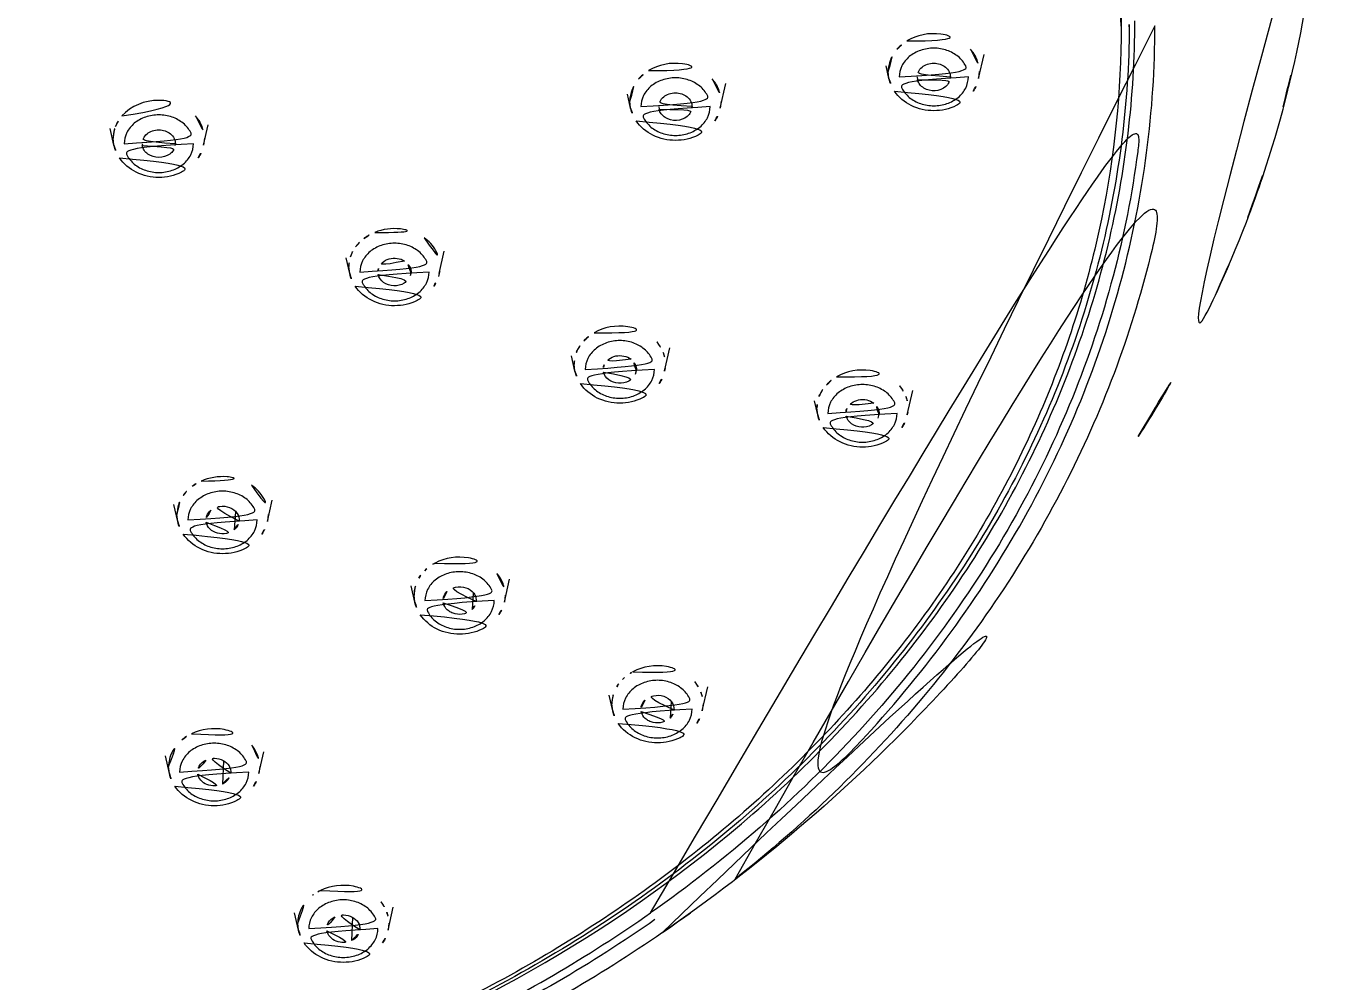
# Model space of a CAD drawing. Extents: x 16296660632 to 16296678186, y -37409619871 to -37409616409.
# Drawn here: x 16296676358.09 to 16296676393.19, y -37409616879.32 to -37409616853.42 of the extents above; entities that cross this region are included whole.
import ezdxf

# ---------------------------------------------------------------- set-up
doc = ezdxf.new("R2010")
doc.units = 0
doc.header["$LTSCALE"] = 10
doc.header["$MEASUREMENT"] = 0
doc.layers.get('0').update_dxf_attribs({"linetype": 'CONTINUOUS'})

msp = doc.modelspace()

# ---------------------------------------------------------------- linework, layer by layer
at = {"ltscale": 0.5}
for p, q in [((16296676383.90572, -37409616854.846336), (16296676384.053909, -37409616854.189171)), ((16296676381.478121, -37409616854.846336), (16296676381.39913, -37409616854.496071)), ((16296676381.478121, -37409616854.846336), (16296676381.456909, -37409616854.656639)), ((16296676382.24192, -37409616854.802589), (16296676382.25182, -37409616854.87925)), ((16296676383.141121, -37409616854.820732), (16296676383.14192, -37409616854.802689)), ((16296676383.92692, -37409616854.656639), (16296676383.90572, -37409616854.846336)), ((16296676376.90572, -37409616855.649887), (16296676377.05785, -37409616854.975243)), ((16296676374.478121, -37409616855.649887), (16296676374.391689, -37409616855.266617)), ((16296676374.478121, -37409616855.649887), (16296676374.456909, -37409616855.46019)), ((16296676376.92692, -37409616855.46019), (16296676376.90572, -37409616855.649887)), ((16296676375.24192, -37409616855.60614), (16296676375.25066, -37409616855.677902)), ((16296676376.14076, -37409616855.629097), (16296676376.14192, -37409616855.606232)), ((16296676360.478121, -37409616856.653023), (16296676360.375681, -37409616856.198769)), ((16296676362.90572, -37409616856.653023), (16296676363.030109, -37409616856.10141)), ((16296676360.478121, -37409616856.653023), (16296676360.456909, -37409616856.46331)), ((16296676361.24192, -37409616856.609253), (16296676361.246519, -37409616856.659973)), ((16296676362.137369, -37409616856.659927), (16296676362.14192, -37409616856.609253)), ((16296676362.92692, -37409616856.46331), (16296676362.90572, -37409616856.653023)), ((16296676366.86478, -37409616860.129013), (16296676366.76759, -37409616859.698021)), ((16296676369.292379, -37409616860.129013), (16296676369.428989, -37409616859.523239)), ((16296676366.86478, -37409616860.129013), (16296676366.84358, -37409616859.939301)), ((16296676368.51322, -37409616860.182297), (16296676368.526739, -37409616860.115059)), ((16296676369.292379, -37409616860.129013), (16296676369.271509, -37409616860.205406)), ((16296676375.398029, -37409616862.768303), (16296676375.53891, -37409616862.143593)), ((16296676372.97043, -37409616862.768303), (16296676372.8778, -37409616862.357529)), ((16296676372.97043, -37409616862.768303), (16296676372.94923, -37409616862.57859)), ((16296676374.60705, -37409616862.85276), (16296676374.63298, -37409616862.750076)), ((16296676381.97588, -37409616863.957901), (16296676382.12488, -37409616863.297157)), ((16296676379.548281, -37409616863.957901), (16296676379.461729, -37409616863.574089)), ((16296676379.548281, -37409616863.957901), (16296676379.527081, -37409616863.768204)), ((16296676381.1849, -37409616864.042374), (16296676381.211201, -37409616863.935066)), ((16296676381.196711, -37409616863.846611), (16296676381.19145, -37409616863.933884)), ((16296676362.206039, -37409616866.846703), (16296676362.1008, -37409616866.379997)), ((16296676364.63364, -37409616866.846703), (16296676364.764851, -37409616866.264847)), ((16296676362.206039, -37409616866.846703), (16296676362.18483, -37409616866.656998)), ((16296676363.772449, -37409616866.580772), (16296676363.737961, -37409616867.067917)), ((16296676364.65484, -37409616866.656998), (16296676364.63364, -37409616866.846703)), ((16296676368.62923, -37409616869.028107), (16296676368.52952, -37409616868.585953)), ((16296676371.056829, -37409616869.028107), (16296676371.196131, -37409616868.410393)), ((16296676368.62923, -37409616869.028107), (16296676368.608021, -37409616868.838409)), ((16296676370.215481, -37409616868.783913), (16296676370.18767, -37409616869.225227)), ((16296676371.07803, -37409616868.838409), (16296676371.056829, -37409616869.028107)), ((16296676376.41914, -37409616871.970467), (16296676376.56609, -37409616871.318817)), ((16296676373.991541, -37409616871.970467), (16296676373.896111, -37409616871.547287)), ((16296676375.572321, -37409616871.720543), (16296676375.54999, -37409616872.167587)), ((16296676373.991541, -37409616871.970467), (16296676373.970329, -37409616871.780762)), ((16296676376.44034, -37409616871.780762), (16296676376.41914, -37409616871.970467)), ((16296676364.40572, -37409616873.674316), (16296676364.539129, -37409616873.08271)), ((16296676361.978121, -37409616873.674316), (16296676361.87031, -37409616873.196259)), ((16296676361.978121, -37409616873.674316), (16296676361.956909, -37409616873.484612)), ((16296676363.44315, -37409616873.324303), (16296676363.416821, -37409616873.955048)), ((16296676364.42692, -37409616873.484612), (16296676364.40572, -37409616873.674316)), ((16296676367.90572, -37409616877.91761), (16296676368.046249, -37409616877.294403)), ((16296676365.478121, -37409616877.91761), (16296676365.371519, -37409616877.444901)), ((16296676366.9377, -37409616877.565323), (16296676366.916821, -37409616878.198341)), ((16296676365.478121, -37409616877.91761), (16296676365.456909, -37409616877.727913)), ((16296676367.92692, -37409616877.727913), (16296676367.90572, -37409616877.91761))]:
    msp.add_line(p, q, dxfattribs=at)
for centre, radius, start, end in [((16296676361.97987, -37409616853.427803), 25.791211, 0.0083055, 8.1564221), ((16296676362.142521, -37409616853.263741), 25.849395, 359.6017692, 0), ((16296676363.0669, -37409616847.941742), 30.087747, 345.2306334, 349.6048951), ((16296676362.52409, -37409616847.79818), 30.649225, 339.3465799, 345.2297323), ((16296676361.705799, -37409616847.499313), 31.520331, 335.3455015, 339.3629006), ((16296676368.448589, -37409616859.93866), 0.864997, 347.2873221, 359.9571611), ((16296676360.67584, -37409616847.023857), 32.654735, 327.5533323, 335.3411966), ((16296676373.852659, -37409616862.589706), 0.904857, 156.3640456, 164.0774511), ((16296676374.55418, -37409616862.577942), 0.865056, 347.288199, 359.9567239), ((16296676380.43051, -37409616863.77932), 0.904857, 156.3640456, 164.0774511), ((16296676381.13203, -37409616863.76754), 0.865056, 347.288199, 359.9567239), ((16296676363.30179, -37409616866.838364), 1.181333, 124.6655094, 129.7558426), ((16296676369.765961, -37409616869.077904), 1.252442, 118.9261792, 124.2841764), ((16296676369.77751, -37409616869.098122), 1.275718, 117.955914, 118.9406574), ((16296676375.122931, -37409616872.011757), 1.242411, 120.0966869, 125.3384423), ((16296676375.13809, -37409616872.037277), 1.272088, 117.9543458, 120.1107837), ((16296676354.11701, -37409616847.169296), 37.415907, 304.5632306, 308.3035801), ((16296676366.571779, -37409616877.906418), 1.177795, 125.6328046, 129.7506656), ((16296676366.620701, -37409616877.976791), 1.2635, 115.6174633, 125.5767549)]:
    msp.add_arc(centre, radius, start, end, dxfattribs=at)
for points, knots in [([(16296676393.188089, -37409616848.350342), (16296676393.16551, -37409616849.758118), (16296676392.91872, -37409616852.583092), (16296676391.952271, -37409616856.743279), (16296676390.404261, -37409616860.773697), (16296676389.01223, -37409616863.31514), (16296676388.23288, -37409616864.543648)], [0, 0, 0, 0, 0.246472297, 0.494460772, 0.745317187, 1, 1, 1, 1]), ([(16296676387.991289, -37409616853.443382), (16296676387.977171, -37409616855.47551), (16296676387.46092, -37409616859.584801), (16296676385.266159, -37409616865.460159), (16296676381.748659, -37409616870.849602), (16296676377.05617, -37409616875.547348), (16296676371.375259, -37409616879.385468), (16296676364.92321, -37409616882.227928), (16296676357.94215, -37409616883.974648), (16296676350.6919, -37409616884.563873), (16296676343.44165, -37409616883.97464), (16296676336.46059, -37409616882.227913), (16296676330.008551, -37409616879.385452), (16296676324.32765, -37409616875.547333), (16296676319.63516, -37409616870.849586), (16296676316.11767, -37409616865.460152), (16296676313.92292, -37409616859.584793), (16296676313.40666, -37409616855.47551), (16296676313.39254, -37409616853.443382)], [0, 0, 0, 0, 0.056902678, 0.114722, 0.174187281, 0.23572481, 0.299427372, 0.365065973, 0.432148662, 0.500000175, 0.567851674, 0.634934326, 0.70057287, 0.764275364, 0.825812828, 0.885278051, 0.943097335, 1, 1, 1, 1]), ([(16296676350.691919, -37409616884.424713), (16296676355.53116, -37409616884.424713), (16296676365.073351, -37409616882.89595), (16296676375.578251, -37409616877.192719), (16296676381.94475, -37409616870.787323), (16296676385.463381, -37409616865.358871), (16296676387.642811, -37409616859.447807), (16296676388.13949, -37409616855.318176), (16296676388.141899, -37409616853.277657)], [0, 0, 0, 0, 0.269902372, 0.52823093, 0.651504198, 0.770531231, 0.886193336, 1, 1, 1, 1]), ([(16296676387.77108, -37409616853.424057), (16296676387.77108, -37409616855.175537), (16296676387.40708, -37409616858.710457), (16296676385.790661, -37409616863.833221), (16296676383.15626, -37409616868.645752), (16296676379.586611, -37409616873.006577), (16296676375.18985, -37409616876.794113), (16296676370.094561, -37409616879.903648), (16296676364.44912, -37409616882.249657), (16296676360.44898, -37409616883.255669), (16296676358.4077, -37409616883.617218)], [0, 0, 0, 0, 0.115065643, 0.231551059, 0.350683195, 0.473304915, 0.599812467, 0.730139966, 0.863807466, 1, 1, 1, 1]), ([(16296676388.685619, -37409616853.413322), (16296676388.685619, -37409616854.562279), (16296676388.533871, -37409616856.869492), (16296676387.85614, -37409616860.283089), (16296676386.73502, -37409616863.614532), (16296676384.653669, -37409616867.924911), (16296676380.98769, -37409616872.916893), (16296676377.206421, -37409616876.179207), (16296676375.138109, -37409616877.626404)], [0, 0, 0, 0, 0.119626195, 0.239929048, 0.361394684, 0.484579234, 0.737172623, 1, 1, 1, 1]), ([(16296676381.966, -37409616853.824837), (16296676382.23332, -37409616853.663132), (16296676382.88497, -37409616853.535294), (16296676383.49272, -37409616853.825119), (16296676383.691059, -37409616854.052307)], [0, 0, 0, 0, 0.508828971, 1, 1, 1, 1]), ([(16296676381.456909, -37409616854.656639), (16296676381.456909, -37409616854.548843), (16296676381.49979, -37409616854.327187), (16296676381.61911, -37409616854.136688), (16296676381.69278, -37409616854.052307)], [0, 0, 0, 0, 0.49043042, 1, 1, 1, 1]), ([(16296676381.69278, -37409616854.052307), (16296676381.71192, -37409616854.030388), (16296676381.793711, -37409616853.94416), (16296676381.889271, -37409616853.871262), (16296676381.966, -37409616853.824837)], [0, 0, 0, 0, 0.245013466, 1, 1, 1, 1]), ([(16296676381.754681, -37409616854.802589), (16296676381.754681, -37409616854.700233), (16296676381.80722, -37409616854.486977), (16296676382.021761, -37409616854.228851), (16296676382.331869, -37409616854.060806), (16296676382.691879, -37409616854.002678), (16296676383.05191, -37409616854.060791), (16296676383.362049, -37409616854.228821), (16296676383.576611, -37409616854.486954), (16296676383.62916, -37409616854.700233), (16296676383.62916, -37409616854.802589)], [0, 0, 0, 0, 0.114312006, 0.235129985, 0.364650407, 0.499988885, 0.63532732, 0.764854047, 0.885682873, 1, 1, 1, 1]), ([(16296676383.691059, -37409616854.052307), (16296676383.764721, -37409616854.136688), (16296676383.884041, -37409616854.327187), (16296676383.92692, -37409616854.548843), (16296676383.92692, -37409616854.656639)], [0, 0, 0, 0, 0.50956957, 1, 1, 1, 1]), ([(16296676374.966, -37409616854.628403), (16296676375.23332, -37409616854.466682), (16296676375.88497, -37409616854.338837), (16296676376.49272, -37409616854.62867), (16296676376.691059, -37409616854.855858)], [0, 0, 0, 0, 0.508828971, 1, 1, 1, 1]), ([(16296676383.14192, -37409616854.802689), (16296676383.14193, -37409616854.753548), (16296676383.11672, -37409616854.651154), (16296676383.013769, -37409616854.527168), (16296676382.864861, -37409616854.446472), (16296676382.691999, -37409616854.418541), (16296676382.519119, -37409616854.446426), (16296676382.37018, -37409616854.527077), (16296676382.26717, -37409616854.651039), (16296676382.24192, -37409616854.753448), (16296676382.24192, -37409616854.802589)], [0, 0, 0, 0, 0.11429549, 0.235121948, 0.364634646, 0.499974868, 0.635316518, 0.764844229, 0.885695049, 1, 1, 1, 1]), ([(16296676374.69278, -37409616854.855858), (16296676374.71192, -37409616854.833931), (16296676374.793711, -37409616854.747711), (16296676374.889271, -37409616854.674797), (16296676374.966, -37409616854.628403)], [0, 0, 0, 0, 0.245013466, 1, 1, 1, 1]), ([(16296676374.754681, -37409616855.60614), (16296676374.754681, -37409616855.503777), (16296676374.80722, -37409616855.290527), (16296676375.021761, -37409616855.032402), (16296676375.331869, -37409616854.864357), (16296676375.691891, -37409616854.806229), (16296676376.05191, -37409616854.864342), (16296676376.362049, -37409616855.032372), (16296676376.576611, -37409616855.290497), (16296676376.62916, -37409616855.503777), (16296676376.62916, -37409616855.60614)], [0, 0, 0, 0, 0.114312006, 0.235129985, 0.364650407, 0.499988885, 0.63532732, 0.764854047, 0.885682873, 1, 1, 1, 1]), ([(16296676375.019239, -37409616877.444527), (16296676377.068939, -37409616876.006523), (16296676380.81583, -37409616872.766342), (16296676384.44771, -37409616867.811523), (16296676386.509609, -37409616863.534363), (16296676387.62023, -37409616860.228897), (16296676388.29159, -37409616856.842163), (16296676388.441919, -37409616854.5532), (16296676388.441919, -37409616853.413322)], [0, 0, 0, 0, 0.262798345, 0.515382522, 0.638570042, 0.760044057, 0.880360089, 1, 1, 1, 1]), ([(16296676376.691059, -37409616854.855858), (16296676376.764721, -37409616854.940239), (16296676376.884041, -37409616855.130737), (16296676376.92692, -37409616855.352386), (16296676376.92692, -37409616855.46019)], [0, 0, 0, 0, 0.50956957, 1, 1, 1, 1]), ([(16296676383.62916, -37409616854.802589), (16296676383.62916, -37409616854.904938), (16296676383.57662, -37409616855.118202), (16296676383.36208, -37409616855.376328), (16296676383.05197, -37409616855.544357), (16296676382.69195, -37409616855.602501), (16296676382.331921, -37409616855.544388), (16296676382.02179, -37409616855.37635), (16296676381.80722, -37409616855.118217), (16296676381.754681, -37409616854.904953), (16296676381.754681, -37409616854.802589)], [0, 0, 0, 0, 0.114312006, 0.235129985, 0.364650407, 0.499988885, 0.63532732, 0.764854047, 0.885682873, 1, 1, 1, 1]), ([(16296676382.251591, -37409616854.879303), (16296676382.262831, -37409616854.924141), (16296676382.30695, -37409616855.012367), (16296676382.460581, -37409616855.146347), (16296676382.72732, -37409616855.207764), (16296676382.984249, -37409616855.113213), (16296676383.11215, -37409616854.958801), (16296676383.138571, -37409616854.866013), (16296676383.14134, -37409616854.82074)], [0, 0, 0, 0, 0.116746277, 0.240884608, 0.505035339, 0.764854227, 0.885497134, 1, 1, 1, 1]), ([(16296676374.456909, -37409616855.46019), (16296676374.456909, -37409616855.352386), (16296676374.49979, -37409616855.130737), (16296676374.61911, -37409616854.940239), (16296676374.69278, -37409616854.855858)], [0, 0, 0, 0, 0.49043042, 1, 1, 1, 1]), ([(16296676376.14192, -37409616855.606232), (16296676376.14193, -37409616855.557098), (16296676376.11672, -37409616855.454697), (16296676376.013769, -37409616855.330719), (16296676375.864861, -37409616855.250023), (16296676375.691999, -37409616855.222092), (16296676375.519119, -37409616855.249977), (16296676375.37018, -37409616855.330627), (16296676375.26717, -37409616855.45459), (16296676375.24192, -37409616855.556999), (16296676375.24192, -37409616855.60614)], [0, 0, 0, 0, 0.114295486, 0.235121929, 0.364634628, 0.499974867, 0.635316536, 0.764844246, 0.885695054, 1, 1, 1, 1]), ([(16296676381.627171, -37409616855.18792), (16296676381.73926, -37409616855.353508), (16296676382.071131, -37409616855.627724), (16296676382.693649, -37409616855.762444), (16296676383.315781, -37409616855.626266), (16296676383.646839, -37409616855.351212), (16296676383.75839, -37409616855.185364)], [0, 0, 0, 0, 0.244705046, 0.500077808, 0.755397943, 1, 1, 1, 1]), ([(16296676360.69278, -37409616855.858971), (16296676360.9307, -37409616855.586449), (16296676361.691919, -37409616855.283859), (16296676362.453131, -37409616855.586449), (16296676362.691059, -37409616855.858971)], [0, 0, 0, 0, 0.500000013, 1, 1, 1, 1]), ([(16296676377.30839, -37409616876.531013), (16296676379.166321, -37409616875.062683), (16296676382.54776, -37409616871.814621), (16296676385.79458, -37409616866.987213), (16296676387.63295, -37409616862.86618), (16296676388.945841, -37409616858.662651), (16296676389.352989, -37409616855.365196), (16296676389.353001, -37409616853.187683)], [0, 0, 0, 0, 0.26171766, 0.514084665, 0.637471603, 0.759344852, 1, 1, 1, 1]), ([(16296676360.517361, -37409616856.145592), (16296676360.527399, -37409616856.11985), (16296676360.572969, -37409616856.017082), (16296676360.63707, -37409616855.922783), (16296676360.69278, -37409616855.858971)], [0, 0, 0, 0, 0.245974162, 1, 1, 1, 1]), ([(16296676360.754681, -37409616856.609253), (16296676360.754681, -37409616856.506897), (16296676360.80722, -37409616856.29364), (16296676361.02177, -37409616856.035507), (16296676361.331869, -37409616855.867477), (16296676361.69187, -37409616855.809349), (16296676362.051889, -37409616855.867447), (16296676362.36203, -37409616856.035477), (16296676362.576611, -37409616856.29361), (16296676362.62916, -37409616856.506897), (16296676362.62916, -37409616856.609253)], [0, 0, 0, 0, 0.114311701, 0.235134772, 0.364657407, 0.499981712, 0.635314509, 0.764844915, 0.885679469, 1, 1, 1, 1]), ([(16296676362.691059, -37409616855.858971), (16296676362.764721, -37409616855.943352), (16296676362.884041, -37409616856.133858), (16296676362.92692, -37409616856.355499), (16296676362.92692, -37409616856.46331)], [0, 0, 0, 0, 0.50956957, 1, 1, 1, 1]), ([(16296676376.62916, -37409616855.60614), (16296676376.62916, -37409616855.708488), (16296676376.57662, -37409616855.921753), (16296676376.36208, -37409616856.179878), (16296676376.05197, -37409616856.347923), (16296676375.69195, -37409616856.406052), (16296676375.331921, -37409616856.347931), (16296676375.02179, -37409616856.179901), (16296676374.80722, -37409616855.921768), (16296676374.754681, -37409616855.708504), (16296676374.754681, -37409616855.60614)], [0, 0, 0, 0, 0.114312006, 0.235129985, 0.364650407, 0.499988885, 0.63532732, 0.764854047, 0.885682873, 1, 1, 1, 1]), ([(16296676375.250401, -37409616855.677948), (16296676375.260941, -37409616855.722893), (16296676375.303591, -37409616855.81163), (16296676375.45528, -37409616855.947449), (16296676375.721439, -37409616856.011642), (16296676375.97941, -37409616855.919823), (16296676376.10965, -37409616855.766953), (16296676376.137541, -37409616855.674408), (16296676376.141001, -37409616855.629112)], [0, 0, 0, 0, 0.116525258, 0.240356505, 0.504197004, 0.764424653, 0.885341145, 1, 1, 1, 1]), ([(16296676360.456909, -37409616856.46331), (16296676360.456909, -37409616856.38253), (16296676360.47271, -37409616856.273582), (16296676360.50741, -37409616856.171097), (16296676360.517361, -37409616856.145592)], [0, 0, 0, 0, 0.74685114, 1, 1, 1, 1]), ([(16296676362.14192, -37409616856.609253), (16296676362.14192, -37409616856.56012), (16296676362.11668, -37409616856.457733), (16296676362.01371, -37409616856.333778), (16296676361.864799, -37409616856.253113), (16296676361.69194, -37409616856.225197), (16296676361.519079, -37409616856.253098), (16296676361.37015, -37409616856.333763), (16296676361.26716, -37409616856.457718), (16296676361.24192, -37409616856.56012), (16296676361.24192, -37409616856.609253)], [0, 0, 0, 0, 0.114296843, 0.235126707, 0.36464198, 0.499982513, 0.635322413, 0.764847494, 0.88569614, 1, 1, 1, 1]), ([(16296676374.627171, -37409616855.99147), (16296676374.73926, -37409616856.157059), (16296676375.071131, -37409616856.431267), (16296676375.693649, -37409616856.565987), (16296676376.315781, -37409616856.429817), (16296676376.646839, -37409616856.154762), (16296676376.75839, -37409616855.988907)], [0, 0, 0, 0, 0.244705046, 0.500077808, 0.755397943, 1, 1, 1, 1]), ([(16296676362.62916, -37409616856.609253), (16296676362.62916, -37409616856.711609), (16296676362.57662, -37409616856.924873), (16296676362.36207, -37409616857.182999), (16296676362.05197, -37409616857.351044), (16296676361.691959, -37409616857.409157), (16296676361.331949, -37409616857.351059), (16296676361.021811, -37409616857.183037), (16296676360.80723, -37409616856.924896), (16296676360.754681, -37409616856.711617), (16296676360.754681, -37409616856.609253)], [0, 0, 0, 0, 0.114311701, 0.235134772, 0.364657407, 0.499981712, 0.635314509, 0.764844915, 0.885679469, 1, 1, 1, 1]), ([(16296676360.627171, -37409616856.994591), (16296676360.73926, -37409616857.160179), (16296676361.071131, -37409616857.434387), (16296676361.693649, -37409616857.569099), (16296676362.31579, -37409616857.43293), (16296676362.646839, -37409616857.157883), (16296676362.75839, -37409616856.992027)], [0, 0, 0, 0, 0.244705046, 0.500077808, 0.755397943, 1, 1, 1, 1]), ([(16296676361.24612, -37409616856.660011), (16296676361.25355, -37409616856.704948), (16296676361.289619, -37409616856.794991), (16296676361.43091, -37409616856.938049), (16296676361.691919, -37409616857.015121), (16296676361.95294, -37409616856.938042), (16296676362.094231, -37409616856.794968), (16296676362.130301, -37409616856.70491), (16296676362.13772, -37409616856.659973)], [0, 0, 0, 0, 0.115567842, 0.237918999, 0.499984873, 0.762055694, 0.884421615, 1, 1, 1, 1]), ([(16296676367.252199, -37409616859.175232), (16296676367.274361, -37409616859.15863), (16296676367.366819, -37409616859.094276), (16296676367.467991, -37409616859.042641), (16296676367.5469, -37409616859.011307)], [0, 0, 0, 0, 0.245938851, 1, 1, 1, 1]), ([(16296676367.5469, -37409616859.011307), (16296676367.763411, -37409616858.925323), (16296676368.23999, -37409616858.863373), (16296676368.694981, -37409616859.025459), (16296676368.88065, -37409616859.157494)], [0, 0, 0, 0, 0.505571138, 1, 1, 1, 1]), ([(16296676367.02557, -37409616859.402092), (16296676367.041149, -37409616859.380913), (16296676367.107981, -37409616859.297127), (16296676367.18754, -37409616859.223686), (16296676367.252199, -37409616859.175232)], [0, 0, 0, 0, 0.245529526, 1, 1, 1, 1]), ([(16296676367.14134, -37409616860.085251), (16296676367.14134, -37409616859.982903), (16296676367.19388, -37409616859.769638), (16296676367.408421, -37409616859.511513), (16296676367.718531, -37409616859.343468), (16296676368.07855, -37409616859.285339), (16296676368.43858, -37409616859.343452), (16296676368.748711, -37409616859.51149), (16296676368.96328, -37409616859.769623), (16296676369.01582, -37409616859.982887), (16296676369.01582, -37409616860.085251)], [0, 0, 0, 0, 0.114312006, 0.235129985, 0.364650407, 0.499988885, 0.63532732, 0.764854047, 0.885682873, 1, 1, 1, 1]), ([(16296676368.88065, -37409616859.157494), (16296676369.009649, -37409616859.249222), (16296676369.228889, -37409616859.480057), (16296676369.313589, -37409616859.790909), (16296676369.313589, -37409616859.939301)], [0, 0, 0, 0, 0.516129106, 1, 1, 1, 1]), ([(16296676366.88566, -37409616859.673187), (16296676366.893339, -37409616859.649323), (16296676366.92869, -37409616859.553627), (16296676366.980021, -37409616859.463997), (16296676367.02557, -37409616859.402092)], [0, 0, 0, 0, 0.246038443, 1, 1, 1, 1]), ([(16296676368.35383, -37409616859.788887), (16296676368.293961, -37409616859.750359), (16296676368.15299, -37409616859.700752), (16296676367.934259, -37409616859.715187), (16296676367.74432, -37409616859.811684), (16296676367.6635, -37409616859.927437), (16296676367.643921, -37409616859.988289)], [0, 0, 0, 0, 0.256367933, 0.519036731, 0.769857447, 1, 1, 1, 1]), ([(16296676369.01582, -37409616860.085251), (16296676369.01582, -37409616860.187599), (16296676368.96328, -37409616860.400864), (16296676368.748739, -37409616860.658989), (16296676368.438629, -37409616860.827026), (16296676368.078609, -37409616860.885162), (16296676367.71859, -37409616860.827049), (16296676367.408449, -37409616860.659012), (16296676367.19389, -37409616860.400887), (16296676367.14134, -37409616860.187607), (16296676367.14134, -37409616860.085251)], [0, 0, 0, 0, 0.114312006, 0.235129985, 0.364650407, 0.499988885, 0.63532732, 0.764854047, 0.885682873, 1, 1, 1, 1]), ([(16296676367.63604, -37409616860.153214), (16296676367.654819, -37409616860.238152), (16296676367.77615, -37409616860.401604), (16296676368.06069, -37409616860.485321), (16296676368.350691, -37409616860.419792), (16296676368.48592, -37409616860.266243), (16296676368.51322, -37409616860.182297)], [0, 0, 0, 0, 0.234927852, 0.497261213, 0.761660391, 1, 1, 1, 1]), ([(16296676368.52709, -37409616860.115082), (16296676368.532961, -37409616860.053627), (16296676368.50456, -37409616859.919937), (16296676368.40954, -37409616859.82476), (16296676368.35383, -37409616859.788887)], [0, 0, 0, 0, 0.482352982, 1, 1, 1, 1]), ([(16296676367.01384, -37409616860.470581), (16296676367.125919, -37409616860.636169), (16296676367.4578, -37409616860.910393), (16296676368.08032, -37409616861.045097), (16296676368.70245, -37409616860.908928), (16296676369.033501, -37409616860.633873), (16296676369.14505, -37409616860.468033)], [0, 0, 0, 0, 0.244705046, 0.500077808, 0.755397943, 1, 1, 1, 1]), ([(16296676373.48571, -37409616861.730698), (16296676373.754271, -37409616861.577408), (16296676374.39864, -37409616861.462418), (16296676374.99515, -37409616861.755051), (16296676375.188971, -37409616861.980728)], [0, 0, 0, 0, 0.509679747, 1, 1, 1, 1]), ([(16296676373.20809, -37409616861.948753), (16296676373.2278, -37409616861.927567), (16296676373.3116, -37409616861.844513), (16296676373.408409, -37409616861.774818), (16296676373.48571, -37409616861.730698)], [0, 0, 0, 0, 0.245275052, 1, 1, 1, 1]), ([(16296676373.02371, -37409616862.226936), (16296676373.03466, -37409616862.201889), (16296676373.083929, -37409616862.101723), (16296676373.15073, -37409616862.010399), (16296676373.20809, -37409616861.948753)], [0, 0, 0, 0, 0.245093836, 1, 1, 1, 1]), ([(16296676373.24699, -37409616862.724541), (16296676373.24699, -37409616862.622177), (16296676373.29953, -37409616862.408928), (16296676373.514071, -37409616862.150803), (16296676373.824181, -37409616861.982758), (16296676374.1842, -37409616861.924629), (16296676374.54423, -37409616861.982742), (16296676374.854361, -37409616862.150772), (16296676375.06893, -37409616862.408913), (16296676375.121469, -37409616862.622177), (16296676375.121469, -37409616862.724541)], [0, 0, 0, 0, 0.114312006, 0.235129985, 0.364650407, 0.499988885, 0.63532732, 0.764854047, 0.885682873, 1, 1, 1, 1]), ([(16296676375.188971, -37409616861.980728), (16296676375.207411, -37409616862.00219), (16296676375.276199, -37409616862.089119), (16296676375.33062, -37409616862.18763), (16296676375.36026, -37409616862.264671)], [0, 0, 0, 0, 0.255241859, 1, 1, 1, 1]), ([(16296676374.48946, -37409616862.44928), (16296676374.43364, -37409616862.40638), (16296676374.29723, -37409616862.346573), (16296676374.077881, -37409616862.345711), (16296676373.879669, -37409616862.428101), (16296676373.787371, -37409616862.536942), (16296676373.76137, -37409616862.596413)], [0, 0, 0, 0, 0.252457791, 0.514297554, 0.767258321, 1, 1, 1, 1]), ([(16296676374.633129, -37409616862.750092), (16296676374.637739, -37409616862.694641), (16296676374.614599, -37409616862.57576), (16296676374.53632, -37409616862.485313), (16296676374.48946, -37409616862.44928)], [0, 0, 0, 0, 0.484881002, 1, 1, 1, 1]), ([(16296676375.121469, -37409616862.724541), (16296676375.121469, -37409616862.826889), (16296676375.06893, -37409616863.040154), (16296676374.854389, -37409616863.298279), (16296676374.544279, -37409616863.466316), (16296676374.184271, -37409616863.524452), (16296676373.82424, -37409616863.466331), (16296676373.514099, -37409616863.298302), (16296676373.29954, -37409616863.040169), (16296676373.24699, -37409616862.826897), (16296676373.24699, -37409616862.724541)], [0, 0, 0, 0, 0.114312006, 0.235129985, 0.364650407, 0.499988885, 0.63532732, 0.764854047, 0.885682873, 1, 1, 1, 1]), ([(16296676373.742661, -37409616862.796753), (16296676373.761959, -37409616862.87841), (16296676373.877439, -37409616863.035179), (16296676374.14938, -37409616863.122192), (16296676374.431351, -37409616863.069397), (16296676374.572241, -37409616862.931747), (16296676374.60705, -37409616862.85276)], [0, 0, 0, 0, 0.234044506, 0.494701155, 0.759230794, 1, 1, 1, 1]), ([(16296676379.78594, -37409616863.138344), (16296676379.805281, -37409616863.117561), (16296676379.887449, -37409616863.036003), (16296676379.982161, -37409616862.967308), (16296676380.05777, -37409616862.923622)], [0, 0, 0, 0, 0.245352813, 1, 1, 1, 1]), ([(16296676380.05777, -37409616862.923622), (16296676380.32638, -37409616862.768417), (16296676380.973009, -37409616862.650818), (16296676381.572281, -37409616862.943817), (16296676381.766821, -37409616863.170326)], [0, 0, 0, 0, 0.509556128, 1, 1, 1, 1]), ([(16296676373.11949, -37409616863.109871), (16296676373.231569, -37409616863.275459), (16296676373.56345, -37409616863.549667), (16296676374.18597, -37409616863.684387), (16296676374.8081, -37409616863.548218), (16296676375.139151, -37409616863.273163), (16296676375.25071, -37409616863.107323)], [0, 0, 0, 0, 0.244705046, 0.500077808, 0.755397943, 1, 1, 1, 1]), ([(16296676379.601561, -37409616863.416542), (16296676379.612511, -37409616863.391487), (16296676379.661779, -37409616863.291321), (16296676379.72858, -37409616863.199997), (16296676379.78594, -37409616863.138344)], [0, 0, 0, 0, 0.245093836, 1, 1, 1, 1]), ([(16296676379.824841, -37409616863.914139), (16296676379.824841, -37409616863.81179), (16296676379.87738, -37409616863.598534), (16296676380.091921, -37409616863.340401), (16296676380.402031, -37409616863.172363), (16296676380.762051, -37409616863.114227), (16296676381.12208, -37409616863.172348), (16296676381.432211, -37409616863.340378), (16296676381.64677, -37409616863.598511), (16296676381.69932, -37409616863.811783), (16296676381.69932, -37409616863.914139)], [0, 0, 0, 0, 0.114312006, 0.235129985, 0.364650407, 0.499988885, 0.63532732, 0.764854047, 0.885682873, 1, 1, 1, 1]), ([(16296676381.766821, -37409616863.170326), (16296676381.78525, -37409616863.191788), (16296676381.85405, -37409616863.278717), (16296676381.90847, -37409616863.377228), (16296676381.93811, -37409616863.454269)], [0, 0, 0, 0, 0.255241859, 1, 1, 1, 1]), ([(16296676381.06731, -37409616863.638893), (16296676381.01149, -37409616863.595993), (16296676380.87508, -37409616863.536171), (16296676380.655729, -37409616863.535309), (16296676380.45752, -37409616863.617699), (16296676380.365219, -37409616863.72654), (16296676380.33922, -37409616863.786011)], [0, 0, 0, 0, 0.252457761, 0.514297447, 0.767258308, 1, 1, 1, 1]), ([(16296676381.21133, -37409616863.935066), (16296676381.215071, -37409616863.880287), (16296676381.19095, -37409616863.763397), (16296676381.11356, -37409616863.674438), (16296676381.06731, -37409616863.638893)], [0, 0, 0, 0, 0.484884253, 1, 1, 1, 1]), ([(16296676381.69932, -37409616863.914139), (16296676381.69932, -37409616864.016487), (16296676381.64678, -37409616864.229752), (16296676381.43224, -37409616864.487877), (16296676381.122129, -37409616864.655922), (16296676380.76211, -37409616864.71405), (16296676380.402081, -37409616864.655937), (16296676380.091949, -37409616864.487907), (16296676379.87739, -37409616864.229767), (16296676379.824841, -37409616864.016487), (16296676379.824841, -37409616863.914139)], [0, 0, 0, 0, 0.114312006, 0.235129985, 0.364650407, 0.499988885, 0.63532732, 0.764854047, 0.885682873, 1, 1, 1, 1]), ([(16296676380.321529, -37409616863.99054), (16296676380.341869, -37409616864.071716), (16296676380.4585, -37409616864.226593), (16296676380.729771, -37409616864.311752), (16296676381.010309, -37409616864.258179), (16296676381.15024, -37409616864.120987), (16296676381.1849, -37409616864.042374)], [0, 0, 0, 0, 0.234336846, 0.495085466, 0.759406499, 1, 1, 1, 1]), ([(16296676379.69733, -37409616864.299477), (16296676379.80942, -37409616864.465073), (16296676380.141291, -37409616864.739281), (16296676380.763821, -37409616864.873993), (16296676381.38595, -37409616864.737823), (16296676381.716999, -37409616864.462769), (16296676381.82855, -37409616864.296921)], [0, 0, 0, 0, 0.244705046, 0.500077808, 0.755397943, 1, 1, 1, 1]), ([(16296676362.83766, -37409616865.750237), (16296676363.05471, -37409616865.653587), (16296676363.54101, -37409616865.574898), (16296676364.010469, -37409616865.730453), (16296676364.20332, -37409616865.862221)], [0, 0, 0, 0, 0.504279778, 1, 1, 1, 1]), ([(16296676362.35029, -37409616866.142921), (16296676362.36384, -37409616866.12339), (16296676362.42173, -37409616866.046013), (16296676362.490351, -37409616865.976784), (16296676362.54631, -37409616865.930183)], [0, 0, 0, 0, 0.246057832, 1, 1, 1, 1]), ([(16296676362.482599, -37409616866.80294), (16296676362.482599, -37409616866.700592), (16296676362.535139, -37409616866.487328), (16296676362.74968, -37409616866.229202), (16296676363.05979, -37409616866.061157), (16296676363.419809, -37409616866.003029), (16296676363.779831, -37409616866.06115), (16296676364.08997, -37409616866.229179), (16296676364.304529, -37409616866.487312), (16296676364.35708, -37409616866.700577), (16296676364.35708, -37409616866.80294)], [0, 0, 0, 0, 0.114312006, 0.235129985, 0.364650407, 0.499988885, 0.63532732, 0.764854047, 0.885682873, 1, 1, 1, 1]), ([(16296676364.20332, -37409616865.862221), (16296676364.33729, -37409616865.953773), (16296676364.565901, -37409616866.186783), (16296676364.65484, -37409616866.505211), (16296676364.65484, -37409616866.656998)], [0, 0, 0, 0, 0.516690626, 1, 1, 1, 1]), ([(16296676362.18483, -37409616866.656998), (16296676362.18483, -37409616866.567192), (16296676362.21414, -37409616866.38398), (16296676362.297661, -37409616866.218773), (16296676362.35029, -37409616866.142921)], [0, 0, 0, 0, 0.493085441, 1, 1, 1, 1]), ([(16296676363.86796, -37409616866.837021), (16296676363.876249, -37409616866.761528), (16296676363.82826, -37409616866.592033), (16296676363.61199, -37409616866.439774), (16296676363.342649, -37409616866.410782), (16296676363.168791, -37409616866.48214), (16296676363.101641, -37409616866.53804)], [0, 0, 0, 0, 0.225277872, 0.473653271, 0.740859194, 1, 1, 1, 1]), ([(16296676364.35708, -37409616866.80294), (16296676364.35708, -37409616866.905296), (16296676364.304541, -37409616867.118553), (16296676364.09, -37409616867.376678), (16296676363.77989, -37409616867.544724), (16296676363.41987, -37409616867.602852), (16296676363.059839, -37409616867.544739), (16296676362.74971, -37409616867.376709), (16296676362.535151, -37409616867.118584), (16296676362.482599, -37409616866.905296), (16296676362.482599, -37409616866.80294)], [0, 0, 0, 0, 0.114312006, 0.235129985, 0.364650407, 0.499988885, 0.63532732, 0.764854047, 0.885682873, 1, 1, 1, 1]), ([(16296676363.101641, -37409616866.53804), (16296676363.054211, -37409616866.577713), (16296676362.97661, -37409616866.677361), (16296676362.9645, -37409616866.804688), (16296676362.97554, -37409616866.862091)], [0, 0, 0, 0, 0.514033671, 1, 1, 1, 1]), ([(16296676362.97554, -37409616866.862091), (16296676362.988831, -37409616866.931152), (16296676363.069139, -37409616867.068069), (16296676363.280609, -37409616867.17791), (16296676363.52491, -37409616867.186363), (16296676363.67761, -37409616867.117889), (16296676363.737961, -37409616867.067917)], [0, 0, 0, 0, 0.228750814, 0.480579064, 0.745146572, 1, 1, 1, 1]), ([(16296676363.737961, -37409616867.067917), (16296676363.773451, -37409616867.038383), (16296676363.83382, -37409616866.968658), (16296676363.86318, -37409616866.880569), (16296676363.86796, -37409616866.837021)], [0, 0, 0, 0, 0.513184764, 1, 1, 1, 1]), ([(16296676375.34376, -37409616877.981247), (16296676377.91304, -37409616876.210747), (16296676382.69516, -37409616872.128967), (16296676386.562719, -37409616867.176376), (16296676388.23292, -37409616864.543602)], [0, 0, 0, 0, 0.500190158, 1, 1, 1, 1]), ([(16296676362.355089, -37409616867.188278), (16296676362.46718, -37409616867.353867), (16296676362.799049, -37409616867.628082), (16296676363.421579, -37409616867.762787), (16296676364.043711, -37409616867.626617), (16296676364.37476, -37409616867.35157), (16296676364.486309, -37409616867.185722)], [0, 0, 0, 0, 0.244705046, 0.500077808, 0.755397943, 1, 1, 1, 1]), ([(16296676369.179461, -37409616867.971268), (16296676369.449011, -37409616867.828217), (16296676370.084141, -37409616867.729156), (16296676370.66646, -37409616868.024971), (16296676370.854679, -37409616868.24868)], [0, 0, 0, 0, 0.510704274, 1, 1, 1, 1]), ([(16296676368.90579, -37409616868.984352), (16296676368.90579, -37409616868.882004), (16296676368.95833, -37409616868.668739), (16296676369.172871, -37409616868.410606), (16296676369.482981, -37409616868.242577), (16296676369.843, -37409616868.184441), (16296676370.20302, -37409616868.242561), (16296676370.513149, -37409616868.410591), (16296676370.72772, -37409616868.668716), (16296676370.78027, -37409616868.882004), (16296676370.78027, -37409616868.984352)], [0, 0, 0, 0, 0.114312006, 0.235129985, 0.364650407, 0.499988885, 0.63532732, 0.764854047, 0.885682873, 1, 1, 1, 1]), ([(16296676368.608021, -37409616868.838409), (16296676368.608021, -37409616868.798553), (16296676368.619169, -37409616868.637573), (16296676368.67676, -37409616868.480743), (16296676368.739389, -37409616868.376968)], [0, 0, 0, 0, 0.247476703, 1, 1, 1, 1]), ([(16296676370.854679, -37409616868.24868), (16296676370.92466, -37409616868.331863), (16296676371.037621, -37409616868.518417), (16296676371.07803, -37409616868.733597), (16296676371.07803, -37409616868.838409)], [0, 0, 0, 0, 0.50910945, 1, 1, 1, 1]), ([(16296676369.49831, -37409616868.743553), (16296676369.45838, -37409616868.783363), (16296676369.395081, -37409616868.879517), (16296676369.388651, -37409616868.995567), (16296676369.399679, -37409616869.048317)], [0, 0, 0, 0, 0.511286272, 1, 1, 1, 1]), ([(16296676370.291651, -37409616869.013527), (16296676370.295309, -37409616868.97448), (16296676370.28727, -37409616868.892906), (16296676370.21011, -37409616868.741592), (16296676370.014059, -37409616868.611778), (16296676369.735439, -37409616868.595909), (16296676369.56144, -37409616868.680908), (16296676369.49831, -37409616868.743553)], [0, 0, 0, 0, 0.112625296, 0.228757018, 0.477993156, 0.744693778, 1, 1, 1, 1]), ([(16296676370.78027, -37409616868.984352), (16296676370.78027, -37409616869.086708), (16296676370.72773, -37409616869.299957), (16296676370.513189, -37409616869.55809), (16296676370.203079, -37409616869.726143), (16296676369.84306, -37409616869.784264), (16296676369.48303, -37409616869.726151), (16296676369.172899, -37409616869.558121), (16296676368.95833, -37409616869.299988), (16296676368.90579, -37409616869.086708), (16296676368.90579, -37409616868.984352)], [0, 0, 0, 0, 0.114312006, 0.235129985, 0.364650407, 0.499988885, 0.63532732, 0.764854047, 0.885682873, 1, 1, 1, 1]), ([(16296676369.399679, -37409616869.048317), (16296676369.414591, -37409616869.119667), (16296676369.479139, -37409616869.223267), (16296676369.60804, -37409616869.309486), (16296676369.76524, -37409616869.365196), (16296676369.97839, -37409616869.362556), (16296676370.130739, -37409616869.281418), (16296676370.18767, -37409616869.225227)], [0, 0, 0, 0, 0.229195413, 0.354087814, 0.484311538, 0.748500035, 1, 1, 1, 1]), ([(16296676370.18767, -37409616869.225227), (16296676370.20236, -37409616869.21067), (16296676370.254431, -37409616869.150543), (16296676370.28615, -37409616869.072098), (16296676370.291651, -37409616869.013527)], [0, 0, 0, 0, 0.260199291, 1, 1, 1, 1]), ([(16296676368.77828, -37409616869.36969), (16296676368.890369, -37409616869.535278), (16296676369.22224, -37409616869.809486), (16296676369.844761, -37409616869.944199), (16296676370.4669, -37409616869.808029), (16296676370.797951, -37409616869.532982), (16296676370.9095, -37409616869.367126)], [0, 0, 0, 0, 0.244705046, 0.500077808, 0.755397943, 1, 1, 1, 1]), ([(16296676374.541771, -37409616870.91362), (16296676374.811319, -37409616870.770569), (16296676375.446449, -37409616870.671516), (16296676376.02877, -37409616870.967323), (16296676376.216999, -37409616871.191032)], [0, 0, 0, 0, 0.510704274, 1, 1, 1, 1]), ([(16296676374.268101, -37409616871.926697), (16296676374.268101, -37409616871.824364), (16296676374.320641, -37409616871.611092), (16296676374.535179, -37409616871.352966), (16296676374.845289, -37409616871.184929), (16296676375.205311, -37409616871.126793), (16296676375.565331, -37409616871.184914), (16296676375.875469, -37409616871.352943), (16296676376.090031, -37409616871.611076), (16296676376.14258, -37409616871.824348), (16296676376.14258, -37409616871.926697)], [0, 0, 0, 0, 0.114312006, 0.235129985, 0.364650407, 0.499988885, 0.63532732, 0.764854047, 0.885682873, 1, 1, 1, 1]), ([(16296676376.216999, -37409616871.191032), (16296676376.2349, -37409616871.212311), (16296676376.30171, -37409616871.298439), (16296676376.35446, -37409616871.39566), (16296676376.383181, -37409616871.471588)], [0, 0, 0, 0, 0.255118977, 1, 1, 1, 1]), ([(16296676373.970329, -37409616871.780762), (16296676373.970329, -37409616871.740913), (16296676373.981489, -37409616871.579933), (16296676374.03907, -37409616871.423088), (16296676374.1017, -37409616871.319321)], [0, 0, 0, 0, 0.247476703, 1, 1, 1, 1]), ([(16296676374.86062, -37409616871.685898), (16296676374.820339, -37409616871.726059), (16296676374.75659, -37409616871.82328), (16296676374.75099, -37409616871.940521), (16296676374.762621, -37409616871.993637)], [0, 0, 0, 0, 0.511235007, 1, 1, 1, 1]), ([(16296676375.654289, -37409616871.952057), (16296676375.660629, -37409616871.874222), (16296676375.604071, -37409616871.700928), (16296676375.37414, -37409616871.554573), (16296676375.09663, -37409616871.538406), (16296676374.923491, -37409616871.62352), (16296676374.86062, -37409616871.685898)], [0, 0, 0, 0, 0.225870073, 0.476235071, 0.743869832, 1, 1, 1, 1]), ([(16296676376.14258, -37409616871.926697), (16296676376.14258, -37409616872.02906), (16296676376.09004, -37409616872.242317), (16296676375.8755, -37409616872.500443), (16296676375.56539, -37409616872.668488), (16296676375.20537, -37409616872.726624), (16296676374.845341, -37409616872.668503), (16296676374.53521, -37409616872.500473), (16296676374.32065, -37409616872.24234), (16296676374.268101, -37409616872.02906), (16296676374.268101, -37409616871.926697)], [0, 0, 0, 0, 0.114312006, 0.235129985, 0.364650407, 0.499988885, 0.63532732, 0.764854047, 0.885682873, 1, 1, 1, 1]), ([(16296676374.762621, -37409616871.993637), (16296676374.778179, -37409616872.064682), (16296676374.843309, -37409616872.167442), (16296676374.9723, -37409616872.252777), (16296676375.12921, -37409616872.307693), (16296676375.34157, -37409616872.304558), (16296676375.49325, -37409616872.223572), (16296676375.54998, -37409616872.167587)], [0, 0, 0, 0, 0.229367751, 0.354321892, 0.484553994, 0.748635824, 1, 1, 1, 1]), ([(16296676375.54998, -37409616872.167587), (16296676375.564911, -37409616872.152786), (16296676375.617729, -37409616872.091652), (16296676375.649441, -37409616872.011589), (16296676375.654289, -37409616871.952057)], [0, 0, 0, 0, 0.260372621, 1, 1, 1, 1]), ([(16296676362.574409, -37409616872.594208), (16296676362.844589, -37409616872.464348), (16296676363.46719, -37409616872.384811), (16296676364.031219, -37409616872.684357), (16296676364.21233, -37409616872.905434)], [0, 0, 0, 0, 0.51194441, 1, 1, 1, 1]), ([(16296676374.140591, -37409616872.312042), (16296676374.25268, -37409616872.477631), (16296676374.584551, -37409616872.751846), (16296676375.207081, -37409616872.886551), (16296676375.82921, -37409616872.750381), (16296676376.160259, -37409616872.475327), (16296676376.271811, -37409616872.309486)], [0, 0, 0, 0, 0.244705046, 0.500077808, 0.755397943, 1, 1, 1, 1]), ([(16296676362.31864, -37409616872.757599), (16296676362.33782, -37409616872.741631), (16296676362.417789, -37409616872.679367), (16296676362.50559, -37409616872.627281), (16296676362.574409, -37409616872.594208)], [0, 0, 0, 0, 0.246328213, 1, 1, 1, 1]), ([(16296676361.956909, -37409616873.484612), (16296676361.956909, -37409616873.349747), (16296676362.02585, -37409616873.069054), (16296676362.209061, -37409616872.848793), (16296676362.31864, -37409616872.757599)], [0, 0, 0, 0, 0.486123299, 1, 1, 1, 1]), ([(16296676362.254669, -37409616873.630562), (16296676362.254669, -37409616873.528214), (16296676362.30722, -37409616873.314949), (16296676362.521761, -37409616873.056824), (16296676362.831869, -37409616872.888779), (16296676363.191879, -37409616872.83065), (16296676363.55191, -37409616872.888763), (16296676363.86204, -37409616873.056793), (16296676364.076611, -37409616873.314934), (16296676364.12916, -37409616873.528214), (16296676364.12916, -37409616873.630562)], [0, 0, 0, 0, 0.114312006, 0.235129985, 0.364650407, 0.499988885, 0.63532732, 0.764854047, 0.885682873, 1, 1, 1, 1]), ([(16296676364.21233, -37409616872.905434), (16296676364.279711, -37409616872.987694), (16296676364.38822, -37409616873.171356), (16296676364.42692, -37409616873.38195), (16296676364.42692, -37409616873.484612)], [0, 0, 0, 0, 0.508784698, 1, 1, 1, 1]), ([(16296676362.966921, -37409616873.306122), (16296676362.893761, -37409616873.341476), (16296676362.764891, -37409616873.447548), (16296676362.73357, -37409616873.615952), (16296676362.74745, -37409616873.689003)], [0, 0, 0, 0, 0.522149356, 1, 1, 1, 1]), ([(16296676363.639891, -37409616873.665543), (16296676363.64749, -37409616873.598053), (16296676363.612761, -37409616873.448441), (16296676363.437481, -37409616873.295189), (16296676363.20289, -37409616873.237846), (16296676363.03927, -37409616873.271347), (16296676362.966921, -37409616873.306122)], [0, 0, 0, 0, 0.22499836, 0.469290412, 0.734071015, 1, 1, 1, 1]), ([(16296676364.12916, -37409616873.630562), (16296676364.12916, -37409616873.73291), (16296676364.07662, -37409616873.946167), (16296676363.86208, -37409616874.2043), (16296676363.55197, -37409616874.372337), (16296676363.19195, -37409616874.430473), (16296676362.831921, -37409616874.37236), (16296676362.52179, -37409616874.204323), (16296676362.30722, -37409616873.94619), (16296676362.254669, -37409616873.732918), (16296676362.254669, -37409616873.630562)], [0, 0, 0, 0, 0.114312006, 0.235129985, 0.364650407, 0.499988885, 0.63532732, 0.764854047, 0.885682873, 1, 1, 1, 1]), ([(16296676362.74745, -37409616873.689003), (16296676362.759001, -37409616873.749779), (16296676362.823, -37409616873.870758), (16296676362.99692, -37409616873.983772), (16296676363.209221, -37409616874.019409), (16296676363.35265, -37409616873.985703), (16296676363.416821, -37409616873.955048)], [0, 0, 0, 0, 0.227600695, 0.475379375, 0.738373724, 1, 1, 1, 1]), ([(16296676363.416821, -37409616873.955048), (16296676363.475849, -37409616873.926689), (16296676363.580469, -37409616873.847847), (16296676363.63315, -37409616873.725517), (16296676363.639891, -37409616873.665543)], [0, 0, 0, 0, 0.520449634, 1, 1, 1, 1]), ([(16296676362.127171, -37409616874.015892), (16296676362.23926, -37409616874.18148), (16296676362.571131, -37409616874.455704), (16296676363.193649, -37409616874.590408), (16296676363.815781, -37409616874.454239), (16296676364.146839, -37409616874.179176), (16296676364.25839, -37409616874.013344)], [0, 0, 0, 0, 0.244705046, 0.500077808, 0.755397943, 1, 1, 1, 1]), ([(16296676366.074409, -37409616876.837486), (16296676366.344589, -37409616876.707626), (16296676366.96719, -37409616876.628098), (16296676367.531219, -37409616876.927658), (16296676367.71232, -37409616877.14872)], [0, 0, 0, 0, 0.51194441, 1, 1, 1, 1]), ([(16296676365.456909, -37409616877.727913), (16296676365.456909, -37409616877.593048), (16296676365.52585, -37409616877.31234), (16296676365.709061, -37409616877.092079), (16296676365.81864, -37409616877.000893)], [0, 0, 0, 0, 0.486123299, 1, 1, 1, 1]), ([(16296676365.754669, -37409616877.873848), (16296676365.754669, -37409616877.7715), (16296676365.807211, -37409616877.558243), (16296676366.02177, -37409616877.30011), (16296676366.331869, -37409616877.132072), (16296676366.69187, -37409616877.073936), (16296676367.051889, -37409616877.13205), (16296676367.36202, -37409616877.300072), (16296676367.576599, -37409616877.558197), (16296676367.62916, -37409616877.771492), (16296676367.62916, -37409616877.873848)], [0, 0, 0, 0, 0.114311701, 0.235134772, 0.364657407, 0.499981712, 0.635314509, 0.764844915, 0.885679469, 1, 1, 1, 1]), ([(16296676367.71232, -37409616877.14872), (16296676367.729549, -37409616877.169746), (16296676367.79385, -37409616877.254807), (16296676367.844481, -37409616877.350357), (16296676367.872049, -37409616877.42485)], [0, 0, 0, 0, 0.254960725, 1, 1, 1, 1]), ([(16296676375.138109, -37409616877.626404), (16296676373.42123, -37409616878.827713), (16296676369.73171, -37409616880.970772), (16296676361.659691, -37409616884.09301), (16296676350.69208, -37409616885.681221), (16296676339.72448, -37409616884.093086), (16296676331.65251, -37409616880.970947), (16296676327.963011, -37409616878.827957), (16296676326.246149, -37409616877.626709)], [0, 0, 0, 0, 0.121444455, 0.245973325, 0.500002408, 0.754030015, 0.878557254, 1, 1, 1, 1]), ([(16296676326.36408, -37409616877.44416), (16296676328.071341, -37409616878.64196), (16296676331.741421, -37409616880.778976), (16296676339.77404, -37409616883.89267), (16296676350.69169, -37409616885.476639), (16296676361.609329, -37409616883.892776), (16296676369.641911, -37409616880.779221), (16296676373.311979, -37409616878.642281), (16296676375.019239, -37409616877.444527)], [0, 0, 0, 0, 0.121432364, 0.245959212, 0.500002303, 0.754043975, 0.878569257, 1, 1, 1, 1]), ([(16296676366.466921, -37409616877.549408), (16296676366.393499, -37409616877.5849), (16296676366.26417, -37409616877.691521), (16296676366.23344, -37409616877.860802), (16296676366.24778, -37409616877.934036)], [0, 0, 0, 0, 0.522149163, 1, 1, 1, 1]), ([(16296676367.140181, -37409616877.906174), (16296676367.147181, -37409616877.838783), (16296676367.11142, -37409616877.689934), (16296676366.93606, -37409616877.53791), (16296676366.70208, -37409616877.481232), (16296676366.53904, -37409616877.514748), (16296676366.466921, -37409616877.549408)], [0, 0, 0, 0, 0.225028189, 0.469434694, 0.734183172, 1, 1, 1, 1]), ([(16296676375.343769, -37409616877.981247), (16296676373.603081, -37409616879.180771), (16296676369.871361, -37409616881.318787), (16296676361.72958, -37409616884.430847), (16296676350.691919, -37409616886.013344), (16296676339.654261, -37409616884.430847), (16296676331.51248, -37409616881.318787), (16296676327.78076, -37409616879.180779), (16296676326.04007, -37409616877.981262)], [0, 0, 0, 0, 0.121645181, 0.24619974, 0.500000106, 0.753800399, 0.878354866, 1, 1, 1, 1]), ([(16296676367.62916, -37409616877.873848), (16296676367.62916, -37409616877.976196), (16296676367.57662, -37409616878.189461), (16296676367.36208, -37409616878.447594), (16296676367.05197, -37409616878.615631), (16296676366.69195, -37409616878.673759), (16296676366.331921, -37409616878.615646), (16296676366.02179, -37409616878.447617), (16296676365.80722, -37409616878.189484), (16296676365.754669, -37409616877.976196), (16296676365.754669, -37409616877.873848)], [0, 0, 0, 0, 0.114312006, 0.235129985, 0.364650407, 0.499988885, 0.63532732, 0.764854047, 0.885682873, 1, 1, 1, 1]), ([(16296676366.24778, -37409616877.934036), (16296676366.259649, -37409616877.994629), (16296676366.32407, -37409616878.115051), (16296676366.4979, -37409616878.227364), (16296676366.709749, -37409616878.262611), (16296676366.85281, -37409616878.228912), (16296676366.916821, -37409616878.198341)], [0, 0, 0, 0, 0.227676689, 0.475510514, 0.738459935, 1, 1, 1, 1]), ([(16296676366.916821, -37409616878.198341), (16296676366.976271, -37409616878.169777), (16296676367.08157, -37409616878.090202), (16296676367.133909, -37409616877.966591), (16296676367.140181, -37409616877.906174)], [0, 0, 0, 0, 0.52054319, 1, 1, 1, 1]), ([(16296676365.627171, -37409616878.259193), (16296676365.73926, -37409616878.424767), (16296676366.071131, -37409616878.69899), (16296676366.693649, -37409616878.833687), (16296676367.315781, -37409616878.697533), (16296676367.646839, -37409616878.422478), (16296676367.75839, -37409616878.25663)], [0, 0, 0, 0, 0.244705046, 0.500077808, 0.755397943, 1, 1, 1, 1])]:
    msp.add_open_spline(points, degree=3, knots=knots, dxfattribs=at)
for points in [[(16296676381.478121, -37409616854.846336), (16296676381.50544, -37409616854.967529), (16296676381.557541, -37409616855.085037), (16296676381.627171, -37409616855.18792)], [(16296676383.75839, -37409616855.185364), (16296676383.82716, -37409616855.08313), (16296676383.878611, -37409616854.966553), (16296676383.90572, -37409616854.846336)], [(16296676374.478121, -37409616855.649887), (16296676374.50544, -37409616855.77108), (16296676374.557541, -37409616855.888603), (16296676374.627171, -37409616855.99147)], [(16296676376.75839, -37409616855.988907), (16296676376.82716, -37409616855.886673), (16296676376.878611, -37409616855.770103), (16296676376.90572, -37409616855.649887)], [(16296676360.478121, -37409616856.653023), (16296676360.50544, -37409616856.7742), (16296676360.557541, -37409616856.891724), (16296676360.627171, -37409616856.994591)], [(16296676362.75839, -37409616856.992027), (16296676362.82716, -37409616856.889793), (16296676362.878611, -37409616856.773209), (16296676362.90572, -37409616856.653023)], [(16296676366.84358, -37409616859.939301), (16296676366.84358, -37409616859.849503), (16296676366.858141, -37409616859.758682), (16296676366.88566, -37409616859.673187)], [(16296676366.86478, -37409616860.129013), (16296676366.892111, -37409616860.250191), (16296676366.944201, -37409616860.367706), (16296676367.01384, -37409616860.470581)], [(16296676367.643921, -37409616859.988289), (16296676367.627199, -37409616860.040733), (16296676367.624161, -37409616860.099472), (16296676367.63604, -37409616860.153214)], [(16296676369.14505, -37409616860.468033), (16296676369.1982, -37409616860.389023), (16296676369.240931, -37409616860.301804), (16296676369.269991, -37409616860.211121)], [(16296676375.36026, -37409616862.264671), (16296676375.398491, -37409616862.364037), (16296676375.419241, -37409616862.472122), (16296676375.419241, -37409616862.57859)], [(16296676372.94923, -37409616862.57859), (16296676372.94923, -37409616862.498779), (16296676372.960661, -37409616862.418243), (16296676372.982519, -37409616862.341476)], [(16296676373.76137, -37409616862.596413), (16296676373.734671, -37409616862.657944), (16296676373.72724, -37409616862.731483), (16296676373.742661, -37409616862.796753)], [(16296676372.97043, -37409616862.768303), (16296676372.997761, -37409616862.889481), (16296676373.04985, -37409616863.007004), (16296676373.11949, -37409616863.109871)], [(16296676375.25071, -37409616863.107323), (16296676375.319469, -37409616863.005074), (16296676375.37093, -37409616862.888496), (16296676375.398029, -37409616862.768303)], [(16296676379.527081, -37409616863.768204), (16296676379.527081, -37409616863.688393), (16296676379.538509, -37409616863.607849), (16296676379.560369, -37409616863.531082)], [(16296676381.93811, -37409616863.454269), (16296676381.976339, -37409616863.553642), (16296676381.997089, -37409616863.66172), (16296676381.997089, -37409616863.768204)], [(16296676379.548281, -37409616863.957901), (16296676379.575609, -37409616864.079086), (16296676379.627701, -37409616864.196602), (16296676379.69733, -37409616864.299477)], [(16296676380.33922, -37409616863.786011), (16296676380.311979, -37409616863.848793), (16296676380.304899, -37409616863.924156), (16296676380.321529, -37409616863.99054)], [(16296676381.82855, -37409616864.296921), (16296676381.89732, -37409616864.194679), (16296676381.94878, -37409616864.078087), (16296676381.97588, -37409616863.957901)], [(16296676362.629869, -37409616865.866737), (16296676362.69516, -37409616865.821541), (16296676362.76512, -37409616865.782547), (16296676362.83766, -37409616865.750237)], [(16296676362.206039, -37409616866.846703), (16296676362.23337, -37409616866.967888), (16296676362.28546, -37409616867.085403), (16296676362.355089, -37409616867.188278)], [(16296676364.486309, -37409616867.185722), (16296676364.55508, -37409616867.083481), (16296676364.606529, -37409616866.966904), (16296676364.63364, -37409616866.846703)], [(16296676368.739389, -37409616868.376968), (16296676368.783171, -37409616868.304443), (16296676368.836809, -37409616868.237198), (16296676368.896959, -37409616868.177521)], [(16296676368.896959, -37409616868.177521), (16296676368.94705, -37409616868.127823), (16296676369.002171, -37409616868.08284), (16296676369.060459, -37409616868.043083)], [(16296676368.62923, -37409616869.028107), (16296676368.656561, -37409616869.1493), (16296676368.708639, -37409616869.266823), (16296676368.77828, -37409616869.36969)], [(16296676370.9095, -37409616869.367126), (16296676370.97827, -37409616869.264893), (16296676371.02972, -37409616869.148308), (16296676371.056829, -37409616869.028107)], [(16296676374.25927, -37409616871.119873), (16296676374.30406, -37409616871.075439), (16296676374.352859, -37409616871.034767), (16296676374.40432, -37409616870.998268)], [(16296676374.1017, -37409616871.319321), (16296676374.145479, -37409616871.246788), (16296676374.19912, -37409616871.17955), (16296676374.25927, -37409616871.119873)], [(16296676376.383181, -37409616871.471588), (16296676376.420271, -37409616871.569611), (16296676376.44034, -37409616871.675957), (16296676376.44034, -37409616871.780762)], [(16296676373.991541, -37409616871.970467), (16296676374.018869, -37409616872.091652), (16296676374.070959, -37409616872.209167), (16296676374.140591, -37409616872.312042)], [(16296676376.271811, -37409616872.309486), (16296676376.34058, -37409616872.207237), (16296676376.392031, -37409616872.09066), (16296676376.41914, -37409616871.970467)], [(16296676361.978121, -37409616873.674316), (16296676362.00544, -37409616873.795502), (16296676362.057529, -37409616873.913017), (16296676362.127171, -37409616874.015892)], [(16296676364.25839, -37409616874.013344), (16296676364.32716, -37409616873.911102), (16296676364.378611, -37409616873.794518), (16296676364.40572, -37409616873.674316)], [(16296676367.872049, -37409616877.42485), (16296676367.90769, -37409616877.521133), (16296676367.92692, -37409616877.625237), (16296676367.92692, -37409616877.727913)], [(16296676365.478121, -37409616877.91761), (16296676365.50544, -37409616878.038803), (16296676365.557529, -37409616878.156311), (16296676365.627171, -37409616878.259193)], [(16296676367.75839, -37409616878.25663), (16296676367.82716, -37409616878.154388), (16296676367.878611, -37409616878.037804), (16296676367.90572, -37409616877.91761)]]:
    msp.add_open_spline(points, degree=3, dxfattribs=at)

doc.saveas('drawing.dxf')
